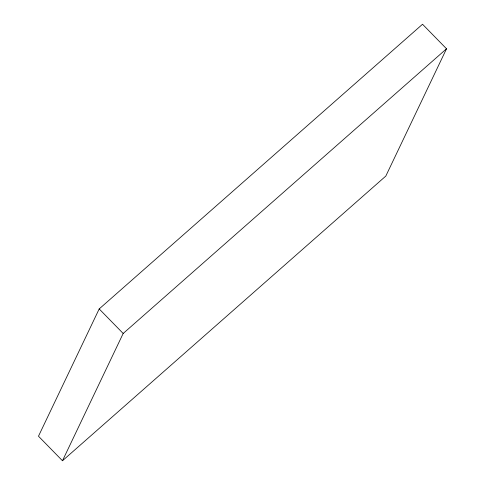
<?xml version="1.0" encoding="UTF-8"?>
<svg xmlns="http://www.w3.org/2000/svg" width="485" height="485" viewBox="0 0 485 485"><rect width="100%" height="100%" fill="white"/><g stroke="black" fill="none" stroke-linecap="round" stroke-linejoin="round"><path stroke-width="0.73" d="M99.189 308.933L38.479 436.215L62.468 460.75L385.811 176.067L446.521 48.785L422.532 24.25L99.189 308.933L123.178 333.468L62.468 460.75M123.178 333.468L446.521 48.785"/></g></svg>
